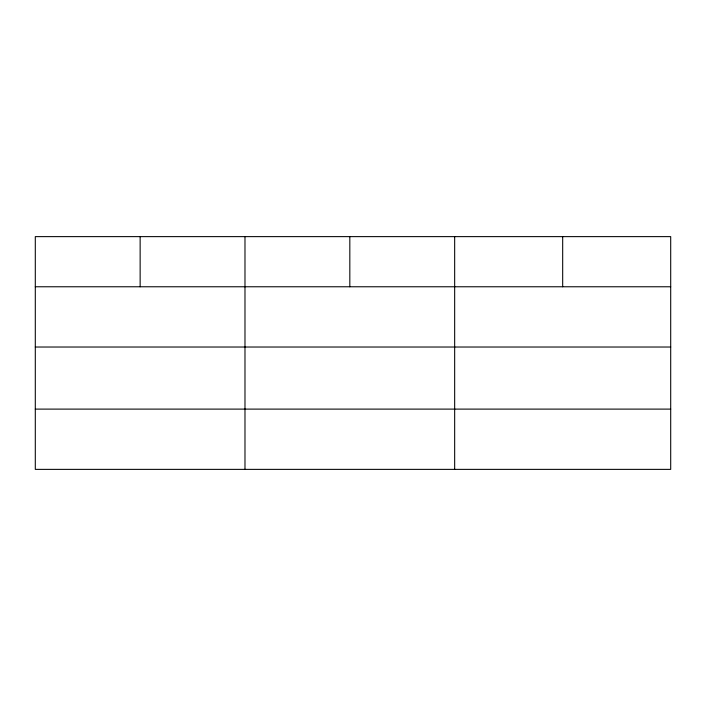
<?xml version="1.0" encoding="UTF-8"?>
<svg xmlns="http://www.w3.org/2000/svg" width="706" height="706" viewBox="0 0 706 706"><rect width="100%" height="100%" fill="white"/><g stroke="black" fill="none" stroke-linecap="round" stroke-linejoin="round"><path stroke-width="1.06" d="M670.7 347.025L670.7 236.625L35.3 236.625L35.3 469.375L670.7 469.375L670.7 347.025L35.3 347.025M35.3 286.768L670.7 286.768M35.3 409.109L670.7 409.109M562.682 236.625L562.682 286.768M454.664 236.625L454.664 469.375M349.823 236.625L349.823 286.768M244.982 236.625L244.982 469.375M140.141 236.625L140.141 286.768"/></g></svg>
